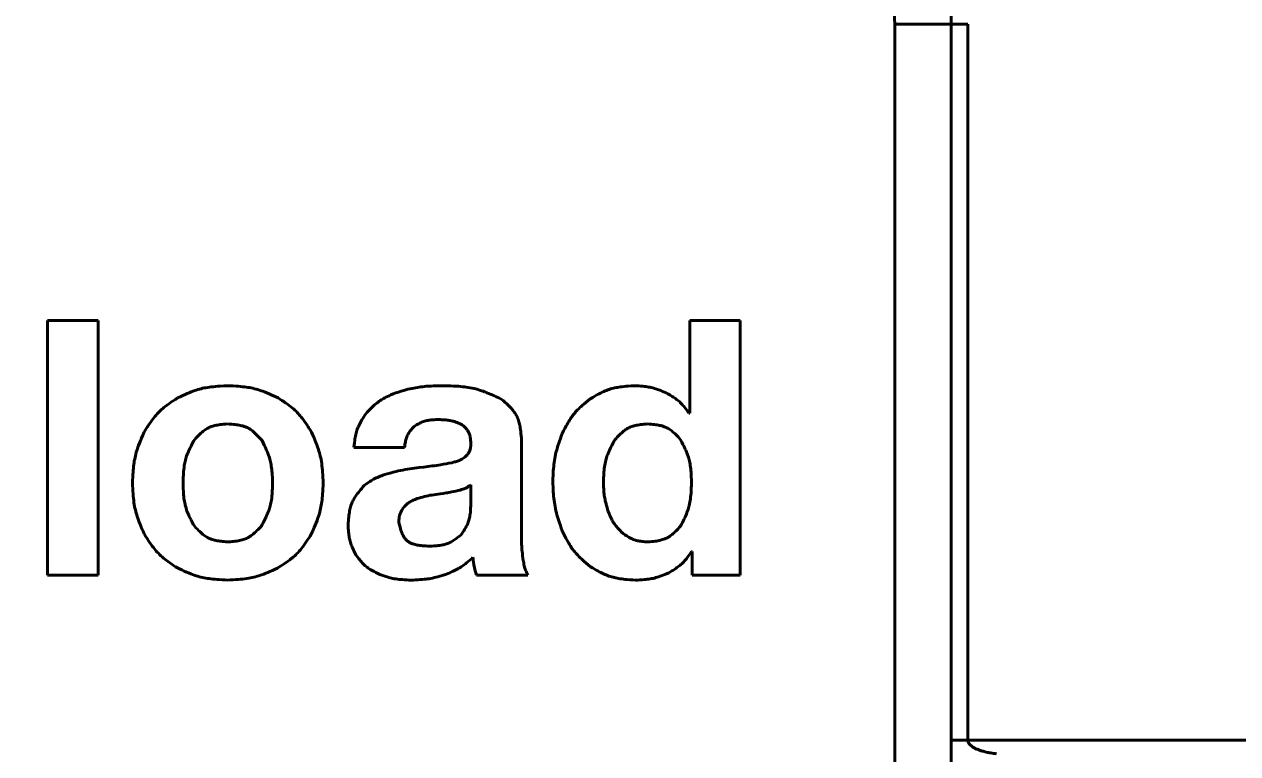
# Model space of a CAD drawing. Header units: millimetres. Extents: x 15 to 415, y 5 to 292.
# Drawn here: x 87.76 to 109.21, y 71.48 to 84.37 of the extents above; entities that cross this region are included whole.
import ezdxf

# ---------------------------------------------------------------- set-up
doc = ezdxf.new("R2010")
doc.units = ezdxf.units.MM
doc.layers.add('Annotations', color=7, linetype='Continuous')
doc.layers.add('Geometries', color=7, linetype='Continuous')
doc.styles.add('Shapr4', font='txt', dxfattribs={"height": 3.3495})
doc.dimstyles.new('ISO-25', dxfattribs={"dimtxt": 2.5, "dimasz": 2.5, "dimexe": 1.25, "dimexo": 0.625, "dimtad": 1, "dimtxsty": 'Standard', "dimcen": 2.5, "dimadec": 0, "dimazin": 0, "dimtfac": 1, "dimtmove": 0, "dimatfit": 3, "dimfxl": 1, "dimarcsym": 0})

# ---------------------------------------------------------------- blocks, each defined once
blk = doc.blocks.new('*D4')
at = {"layer": 'Annotations', "color": 0, "linetype": 'Continuous', "lineweight": 15}
for p, q in [((105.528, 147.764), (154.763, 147.764)), ((153.513, 145.264), (153.513, 25.74)), ((88.385, 23.24), (154.763, 23.24))]:
    blk.add_line(p, q, dxfattribs=at)
at = {"layer": 'Annotations', "color": 0}
for points in [[(153.929, 145.264), (153.096, 145.264), (153.513, 147.764)], [(153.096, 25.74), (153.929, 25.74), (153.513, 23.24)]]:
    blk.add_solid(points, dxfattribs=at)
at = {"layer": 'Defpoints', "color": 0}
for p in [(104.903, 147.764), (87.76, 23.24), (153.513, 23.24)]:
    blk.add_point(p, dxfattribs=at)
at = {"layer": 'Annotations', "color": 0, "lineweight": 15, "insert": (150.819, 80.807), "char_height": 3.3495, "attachment_point": 5, "rotation": 90, "style": 'Shapr4'}
blk.add_mtext('\\A1;124,52', dxfattribs=at)

msp = doc.modelspace()

# ---------------------------------------------------------------- linework, layer by layer
at = {"layer": 'Geometries', "linetype": 'Continuous', "lineweight": 40}
for p, q in [((104.148, 84.374), (103.148, 84.374)), ((103.148, 84.374), (103.148, 65.821)), ((104.148, 71.721), (104.148, 84.374)), ((104.148, 84.374), (104.224, 84.374)), ((104.224, 84.374), (104.441, 84.374)), ((104.441, 71.721), (104.441, 84.374)), ((88.173, 79.139), (89.068, 79.139)), ((88.173, 74.639), (88.173, 79.139)), ((89.068, 79.139), (89.068, 74.639)), ((99.524, 77.5), (99.524, 79.139)), ((99.524, 79.139), (100.419, 79.139)), ((100.419, 79.139), (100.419, 74.639)), ((99.511, 77.5), (99.524, 77.5)), ((94.652, 77.267), (94.645, 77.259)), ((96.549, 77.059), (96.549, 75.332)), ((94.482, 76.895), (93.587, 76.895)), ((95.654, 75.887), (95.654, 76.234)), ((99.568, 75.055), (99.555, 75.055)), ((99.568, 74.639), (99.568, 75.055)), ((95.222, 74.655), (95.191, 74.645)), ((89.068, 74.639), (88.173, 74.639)), ((96.663, 74.639), (95.755, 74.639)), ((100.419, 74.639), (99.568, 74.639)), ((104.148, 71.721), (104.224, 71.721)), ((104.148, 71.304), (104.148, 71.721)), ((104.224, 71.721), (104.441, 71.721)), ((110.325, 71.721), (104.441, 71.721))]:
    msp.add_line(p, q, dxfattribs=at)
at = {"layer": 'Geometries', "linetype": 'Continuous', "lineweight": 40, "flags": 128}
for points in [[(90.47, 77.771), (90.516, 77.792), (90.561, 77.813), (90.607, 77.833), (90.641, 77.848), (90.676, 77.863), (90.711, 77.877), (90.746, 77.89), (90.773, 77.899), (90.801, 77.909), (90.829, 77.917), (90.857, 77.925), (90.885, 77.933), (90.914, 77.94), (90.942, 77.946), (90.971, 77.951), (91.003, 77.956), (91.034, 77.961), (91.066, 77.965), (91.098, 77.969), (91.141, 77.973), (91.183, 77.976), (91.226, 77.979), (91.291, 77.983), (91.356, 77.986)], [(91.356, 77.986), (91.406, 77.983), (91.456, 77.981), (91.506, 77.978), (91.543, 77.975), (91.58, 77.972), (91.618, 77.969), (91.655, 77.964), (91.684, 77.961), (91.713, 77.956), (91.742, 77.952), (91.771, 77.946), (91.8, 77.94), (91.829, 77.933), (91.858, 77.926), (91.886, 77.918), (91.917, 77.908), (91.948, 77.898), (91.978, 77.887), (92.009, 77.875), (92.049, 77.86), (92.089, 77.843), (92.128, 77.826), (92.168, 77.808), (92.208, 77.79), (92.248, 77.771)], [(94.327, 77.86), (94.375, 77.874), (94.423, 77.888), (94.471, 77.902), (94.508, 77.912), (94.544, 77.922), (94.58, 77.931), (94.617, 77.939), (94.648, 77.945), (94.679, 77.951), (94.71, 77.957), (94.741, 77.961), (94.773, 77.965), (94.805, 77.969), (94.836, 77.972), (94.868, 77.975), (94.911, 77.978), (94.954, 77.98), (94.996, 77.982), (95.06, 77.984), (95.125, 77.986)], [(95.125, 77.986), (95.17, 77.985), (95.214, 77.984), (95.259, 77.983), (95.304, 77.982), (95.348, 77.98), (95.393, 77.978), (95.437, 77.975), (95.472, 77.972), (95.506, 77.969), (95.541, 77.965), (95.575, 77.96), (95.609, 77.955), (95.643, 77.95), (95.677, 77.943), (95.711, 77.936), (95.744, 77.928), (95.777, 77.919), (95.81, 77.909), (95.843, 77.898), (95.875, 77.887), (95.898, 77.878)], [(95.898, 77.878), (95.906, 77.875), (95.938, 77.863), (95.97, 77.85), (96.015, 77.831), (96.059, 77.811), (96.104, 77.791), (96.149, 77.77), (96.193, 77.749)], [(97.765, 77.756), (97.809, 77.78), (97.852, 77.805), (97.896, 77.829), (97.923, 77.843), (97.95, 77.857), (97.977, 77.87), (98.004, 77.882), (98.032, 77.894), (98.055, 77.904), (98.078, 77.913), (98.102, 77.921), (98.126, 77.929), (98.15, 77.935), (98.174, 77.942), (98.199, 77.947), (98.223, 77.953), (98.249, 77.957), (98.274, 77.961), (98.3, 77.965), (98.326, 77.969), (98.363, 77.973), (98.399, 77.976), (98.436, 77.979), (98.492, 77.982), (98.547, 77.986)], [(98.547, 77.986), (98.584, 77.984), (98.622, 77.982), (98.659, 77.979), (98.697, 77.976), (98.722, 77.973), (98.746, 77.97), (98.771, 77.967), (98.796, 77.963), (98.821, 77.958), (98.845, 77.953), (98.872, 77.946), (98.899, 77.938), (98.925, 77.93), (98.952, 77.921), (98.978, 77.912), (99.011, 77.899), (99.043, 77.886), (99.076, 77.873), (99.108, 77.86)], [(89.938, 77.259), (89.946, 77.271), (89.968, 77.305), (89.99, 77.338), (90.013, 77.37), (90.032, 77.395), (90.051, 77.42), (90.07, 77.444), (90.09, 77.468), (90.111, 77.491), (90.132, 77.513), (90.151, 77.532), (90.17, 77.55), (90.189, 77.568), (90.21, 77.585), (90.23, 77.602), (90.257, 77.624), (90.285, 77.645), (90.314, 77.665), (90.352, 77.692)], [(90.352, 77.692), (90.352, 77.693), (90.391, 77.719), (90.431, 77.745), (90.47, 77.771)], [(92.248, 77.771), (92.281, 77.749), (92.315, 77.727), (92.348, 77.704), (92.366, 77.692)], [(92.366, 77.692), (92.381, 77.682), (92.414, 77.658), (92.446, 77.634), (92.471, 77.615), (92.495, 77.596), (92.519, 77.576), (92.542, 77.555), (92.565, 77.534), (92.587, 77.512), (92.605, 77.493), (92.622, 77.473), (92.64, 77.453), (92.657, 77.432), (92.673, 77.411), (92.694, 77.383), (92.715, 77.355), (92.735, 77.326), (92.761, 77.287), (92.779, 77.259)], [(93.798, 77.491), (93.822, 77.516), (93.845, 77.541), (93.869, 77.566), (93.894, 77.59), (93.913, 77.609), (93.934, 77.628), (93.954, 77.647), (93.975, 77.665), (93.997, 77.682), (94.01, 77.692)], [(94.01, 77.692), (94.015, 77.696), (94.034, 77.71), (94.053, 77.723), (94.073, 77.735), (94.093, 77.747), (94.113, 77.759), (94.134, 77.77), (94.154, 77.781), (94.183, 77.795), (94.211, 77.808), (94.24, 77.822), (94.284, 77.841), (94.327, 77.86)], [(96.193, 77.749), (96.224, 77.723), (96.255, 77.696), (96.259, 77.692)], [(96.259, 77.692), (96.285, 77.669), (96.303, 77.652), (96.321, 77.635), (96.338, 77.618), (96.355, 77.6), (96.372, 77.582), (96.385, 77.567), (96.398, 77.552), (96.398, 77.551)], [(97.271, 77.141), (97.293, 77.186), (97.316, 77.23), (97.34, 77.274), (97.355, 77.301), (97.369, 77.327), (97.385, 77.353), (97.401, 77.378), (97.417, 77.403), (97.431, 77.424), (97.445, 77.444), (97.46, 77.464), (97.475, 77.484), (97.491, 77.503), (97.507, 77.522), (97.524, 77.54), (97.542, 77.558), (97.563, 77.579), (97.584, 77.6), (97.606, 77.62), (97.628, 77.64), (97.65, 77.66), (97.688, 77.692), (97.727, 77.724), (97.765, 77.756)], [(99.108, 77.86), (99.14, 77.841), (99.173, 77.822), (99.194, 77.81), (99.216, 77.796), (99.237, 77.783), (99.255, 77.771), (99.273, 77.758), (99.291, 77.745), (99.308, 77.732), (99.325, 77.718), (99.341, 77.704), (99.358, 77.688), (99.374, 77.672), (99.389, 77.656), (99.404, 77.639), (99.419, 77.622), (99.433, 77.604), (99.453, 77.579), (99.473, 77.553), (99.492, 77.527), (99.511, 77.5)], [(93.665, 77.259), (93.667, 77.266), (93.678, 77.289), (93.69, 77.313), (93.702, 77.336), (93.715, 77.358), (93.728, 77.381), (93.745, 77.409), (93.763, 77.436), (93.78, 77.464), (93.798, 77.491)], [(96.398, 77.551), (96.41, 77.536), (96.422, 77.52), (96.433, 77.504), (96.444, 77.487), (96.454, 77.469), (96.464, 77.451), (96.473, 77.433), (96.481, 77.414), (96.489, 77.393), (96.497, 77.371), (96.503, 77.35), (96.509, 77.327), (96.515, 77.305), (96.52, 77.283), (96.524, 77.26), (96.528, 77.238), (96.533, 77.206), (96.537, 77.175), (96.541, 77.143), (96.545, 77.101), (96.549, 77.059)], [(89.881, 77.17), (89.902, 77.204), (89.924, 77.238), (89.938, 77.259)], [(91.057, 77.259), (91.053, 77.258), (91.037, 77.251), (91.022, 77.244), (91.006, 77.236), (90.991, 77.228), (90.977, 77.219), (90.958, 77.207), (90.94, 77.194), (90.923, 77.18), (90.906, 77.166), (90.888, 77.151), (90.871, 77.136), (90.854, 77.12), (90.838, 77.104), (90.816, 77.082), (90.794, 77.059), (90.773, 77.037)], [(91.349, 77.311), (91.316, 77.308), (91.283, 77.305), (91.25, 77.302), (91.225, 77.298), (91.2, 77.295), (91.176, 77.291), (91.151, 77.286), (91.131, 77.282), (91.111, 77.277), (91.092, 77.271), (91.072, 77.265), (91.057, 77.259)], [(91.669, 77.259), (91.667, 77.26), (91.646, 77.267), (91.625, 77.274), (91.604, 77.279), (91.582, 77.284), (91.559, 77.289), (91.536, 77.293), (91.513, 77.296), (91.49, 77.299), (91.467, 77.302), (91.428, 77.306), (91.389, 77.309), (91.349, 77.311)], [(91.964, 77.015), (91.942, 77.04), (91.92, 77.065), (91.897, 77.09), (91.88, 77.108), (91.862, 77.126), (91.844, 77.143), (91.826, 77.16), (91.811, 77.173), (91.795, 77.186), (91.779, 77.199), (91.762, 77.211), (91.745, 77.222), (91.73, 77.23), (91.715, 77.239), (91.699, 77.246), (91.683, 77.253), (91.669, 77.259)], [(92.779, 77.259), (92.786, 77.247), (92.812, 77.207), (92.837, 77.166)], [(93.587, 76.895), (93.592, 76.937), (93.597, 76.979), (93.602, 77.021), (93.606, 77.046), (93.61, 77.071), (93.615, 77.096), (93.62, 77.121), (93.626, 77.146), (93.633, 77.17), (93.64, 77.194), (93.648, 77.219), (93.658, 77.242), (93.665, 77.259)], [(94.645, 77.259), (94.635, 77.249), (94.619, 77.23), (94.603, 77.211), (94.591, 77.196), (94.579, 77.181), (94.568, 77.166), (94.558, 77.15), (94.548, 77.134), (94.539, 77.118), (94.531, 77.101), (94.523, 77.083), (94.517, 77.065), (94.511, 77.046), (94.506, 77.027), (94.501, 77.008), (94.497, 76.99), (94.494, 76.971), (94.49, 76.952), (94.486, 76.924), (94.482, 76.895)], [(95.081, 77.387), (95.043, 77.386), (95.006, 77.384), (94.981, 77.383), (94.956, 77.381), (94.931, 77.378), (94.912, 77.375), (94.894, 77.372), (94.875, 77.369), (94.857, 77.364), (94.838, 77.359), (94.82, 77.353), (94.802, 77.346), (94.784, 77.339), (94.767, 77.331), (94.751, 77.323), (94.734, 77.314), (94.717, 77.305), (94.695, 77.293), (94.674, 77.28), (94.652, 77.267)], [(95.503, 77.296), (95.469, 77.311), (95.434, 77.326), (95.411, 77.335), (95.387, 77.344), (95.364, 77.352), (95.346, 77.357), (95.328, 77.362), (95.31, 77.367), (95.292, 77.371), (95.274, 77.374), (95.256, 77.377), (95.234, 77.379), (95.212, 77.381), (95.19, 77.383), (95.168, 77.384), (95.139, 77.385), (95.11, 77.386), (95.081, 77.387)], [(95.541, 77.259), (95.54, 77.261), (95.523, 77.276), (95.503, 77.296)], [(95.654, 76.952), (95.653, 76.974), (95.652, 76.997), (95.651, 77.019), (95.649, 77.036), (95.647, 77.053), (95.645, 77.069), (95.642, 77.086), (95.639, 77.101), (95.635, 77.117), (95.63, 77.132), (95.626, 77.144), (95.621, 77.155), (95.615, 77.166), (95.609, 77.177), (95.602, 77.188), (95.595, 77.199), (95.587, 77.209), (95.579, 77.219), (95.57, 77.229), (95.555, 77.245), (95.541, 77.259)], [(98.78, 77.311), (98.747, 77.308), (98.714, 77.305), (98.681, 77.302), (98.656, 77.299), (98.631, 77.295), (98.606, 77.291), (98.582, 77.286), (98.562, 77.282), (98.542, 77.277), (98.522, 77.271), (98.503, 77.265), (98.484, 77.258), (98.468, 77.251), (98.452, 77.244), (98.436, 77.236), (98.421, 77.228), (98.406, 77.218), (98.391, 77.209), (98.376, 77.198), (98.362, 77.187), (98.348, 77.176), (98.334, 77.165), (98.316, 77.149), (98.299, 77.133), (98.282, 77.116), (98.266, 77.1), (98.244, 77.077), (98.222, 77.054), (98.2, 77.031)], [(99.363, 77.031), (99.341, 77.055), (99.318, 77.08), (99.295, 77.104), (99.277, 77.122), (99.259, 77.139), (99.241, 77.156), (99.222, 77.173), (99.206, 77.186), (99.19, 77.198), (99.173, 77.21), (99.156, 77.221), (99.139, 77.232), (99.123, 77.24), (99.107, 77.248), (99.091, 77.255), (99.074, 77.262), (99.058, 77.267), (99.036, 77.274), (99.014, 77.28), (98.992, 77.285), (98.97, 77.29), (98.946, 77.294), (98.923, 77.297), (98.899, 77.3), (98.875, 77.303), (98.844, 77.306), (98.812, 77.309), (98.78, 77.311)], [(89.73, 76.768), (89.732, 76.778), (89.741, 76.809), (89.75, 76.839), (89.76, 76.87), (89.77, 76.9), (89.781, 76.931), (89.797, 76.971), (89.813, 77.01), (89.825, 77.039)], [(89.825, 77.039), (89.829, 77.05), (89.855, 77.11), (89.881, 77.17)], [(90.773, 77.037), (90.755, 77.004), (90.737, 76.971), (90.719, 76.938), (90.702, 76.905), (90.688, 76.878), (90.675, 76.851), (90.663, 76.824), (90.651, 76.796), (90.64, 76.768), (90.637, 76.759)], [(92.078, 76.759), (92.077, 76.764), (92.068, 76.788), (92.058, 76.812), (92.045, 76.843), (92.032, 76.874), (92.018, 76.904), (92.003, 76.935), (91.984, 76.975), (91.964, 77.015)], [(92.837, 77.166), (92.857, 77.121), (92.877, 77.075), (92.896, 77.029), (92.911, 76.994), (92.924, 76.959), (92.938, 76.924), (92.95, 76.889), (92.96, 76.859), (92.97, 76.83), (92.978, 76.8), (92.987, 76.771), (92.99, 76.759)], [(97.104, 76.297), (97.106, 76.347), (97.108, 76.397), (97.111, 76.446), (97.113, 76.484), (97.116, 76.521), (97.12, 76.559), (97.123, 76.596), (97.128, 76.631), (97.133, 76.665), (97.138, 76.7), (97.145, 76.734), (97.152, 76.769), (97.16, 76.803), (97.169, 76.837), (97.179, 76.871), (97.189, 76.905), (97.2, 76.939), (97.211, 76.973), (97.222, 77.007), (97.238, 77.052), (97.254, 77.096), (97.271, 77.141)], [(98.2, 77.031), (98.182, 76.998), (98.165, 76.965), (98.147, 76.932), (98.13, 76.898), (98.117, 76.871), (98.104, 76.844), (98.092, 76.817), (98.08, 76.789), (98.069, 76.761), (98.061, 76.738), (98.053, 76.714), (98.046, 76.691), (98.04, 76.667), (98.034, 76.643), (98.028, 76.613), (98.023, 76.583), (98.018, 76.553), (98.014, 76.523), (98.011, 76.491), (98.008, 76.458), (98.006, 76.426), (98.004, 76.394), (98.002, 76.363), (98.001, 76.333), (97.999, 76.271)], [(99.555, 76.278), (99.554, 76.328), (99.552, 76.378), (99.549, 76.428), (99.547, 76.458), (99.544, 76.488), (99.542, 76.517), (99.538, 76.547), (99.534, 76.577), (99.53, 76.602), (99.525, 76.627), (99.52, 76.651), (99.514, 76.676), (99.508, 76.7), (99.501, 76.724), (99.493, 76.748), (99.484, 76.772), (99.475, 76.796), (99.466, 76.82), (99.455, 76.844), (99.445, 76.867), (99.432, 76.895), (99.419, 76.922), (99.405, 76.949), (99.384, 76.99), (99.363, 77.031)], [(95.587, 76.759), (95.593, 76.766), (95.604, 76.78), (95.61, 76.789), (95.617, 76.799), (95.622, 76.808), (95.628, 76.818), (95.632, 76.828), (95.636, 76.838), (95.64, 76.847), (95.642, 76.857), (95.645, 76.867), (95.647, 76.878), (95.648, 76.888), (95.65, 76.904), (95.652, 76.92), (95.653, 76.936), (95.654, 76.952)], [(89.673, 76.265), (89.675, 76.315), (89.678, 76.365), (89.68, 76.415), (89.683, 76.452), (89.686, 76.49), (89.689, 76.527), (89.693, 76.565), (89.697, 76.595), (89.701, 76.626), (89.706, 76.657), (89.712, 76.687), (89.718, 76.718), (89.725, 76.748), (89.73, 76.768)], [(90.637, 76.759), (90.631, 76.744), (90.623, 76.721), (90.616, 76.697), (90.61, 76.672), (90.604, 76.648), (90.599, 76.624), (90.594, 76.599), (90.59, 76.574), (90.585, 76.54), (90.581, 76.505), (90.578, 76.471), (90.575, 76.436), (90.573, 76.402), (90.572, 76.368), (90.57, 76.317), (90.568, 76.265)], [(92.15, 76.265), (92.148, 76.315), (92.146, 76.365), (92.143, 76.415), (92.141, 76.445), (92.138, 76.475), (92.135, 76.505), (92.131, 76.535), (92.127, 76.564), (92.123, 76.59), (92.118, 76.615), (92.113, 76.64), (92.107, 76.665), (92.101, 76.69), (92.093, 76.715), (92.085, 76.739), (92.078, 76.759)], [(92.99, 76.759), (92.994, 76.74), (93.001, 76.71), (93.007, 76.68), (93.012, 76.649), (93.018, 76.611), (93.023, 76.573), (93.028, 76.535), (93.031, 76.496), (93.034, 76.458), (93.038, 76.41), (93.04, 76.362), (93.043, 76.313), (93.045, 76.265)], [(94.822, 76.549), (94.897, 76.557), (94.971, 76.567), (95.008, 76.572), (95.045, 76.577), (95.083, 76.582), (95.12, 76.588), (95.169, 76.597), (95.218, 76.606), (95.268, 76.615), (95.317, 76.624)], [(95.317, 76.624), (95.351, 76.633), (95.369, 76.638), (95.386, 76.643), (95.403, 76.648), (95.42, 76.653), (95.436, 76.66), (95.453, 76.667), (95.468, 76.674), (95.483, 76.682), (95.498, 76.69), (95.512, 76.699), (95.531, 76.712), (95.55, 76.725), (95.569, 76.738)], [(95.569, 76.738), (95.581, 76.752), (95.587, 76.759)], [(93.77, 76.221), (93.8, 76.243), (93.831, 76.265), (93.851, 76.279), (93.872, 76.293), (93.893, 76.306), (93.915, 76.32), (93.936, 76.332), (93.959, 76.344), (93.981, 76.355), (94.005, 76.366), (94.028, 76.376), (94.052, 76.385), (94.076, 76.395), (94.1, 76.404), (94.136, 76.416), (94.173, 76.429)], [(94.173, 76.429), (94.226, 76.443), (94.279, 76.456), (94.333, 76.469), (94.373, 76.479), (94.413, 76.487), (94.453, 76.496), (94.494, 76.503), (94.535, 76.51), (94.576, 76.517), (94.617, 76.523), (94.658, 76.529), (94.699, 76.534), (94.74, 76.539), (94.822, 76.549)], [(89.881, 75.367), (89.861, 75.413), (89.841, 75.459), (89.821, 75.505), (89.807, 75.539), (89.793, 75.574), (89.78, 75.609), (89.767, 75.645), (89.757, 75.674), (89.748, 75.703), (89.739, 75.732), (89.731, 75.761), (89.724, 75.791), (89.717, 75.821), (89.711, 75.852), (89.705, 75.882), (89.7, 75.92), (89.695, 75.958), (89.69, 75.996), (89.687, 76.034), (89.684, 76.073), (89.68, 76.121), (89.678, 76.169), (89.675, 76.217), (89.673, 76.265)], [(90.568, 76.265), (90.57, 76.215), (90.571, 76.165), (90.574, 76.115), (90.576, 76.085), (90.578, 76.055), (90.581, 76.025), (90.584, 75.995), (90.588, 75.966), (90.592, 75.941), (90.597, 75.916), (90.602, 75.892), (90.607, 75.867), (90.614, 75.843), (90.621, 75.819), (90.629, 75.794), (90.637, 75.77), (90.647, 75.746), (90.657, 75.722), (90.667, 75.699), (90.678, 75.676), (90.693, 75.645), (90.708, 75.615), (90.724, 75.585), (90.748, 75.541), (90.773, 75.496)], [(91.948, 75.499), (91.966, 75.532), (91.984, 75.565), (92.002, 75.598), (92.019, 75.632), (92.032, 75.659), (92.045, 75.686), (92.057, 75.713), (92.069, 75.741), (92.08, 75.769), (92.088, 75.793), (92.096, 75.817), (92.103, 75.841), (92.11, 75.865), (92.115, 75.889), (92.12, 75.914), (92.125, 75.938), (92.129, 75.963), (92.134, 75.998), (92.137, 76.032), (92.141, 76.067), (92.143, 76.1), (92.145, 76.133), (92.146, 76.166), (92.148, 76.215), (92.15, 76.265)], [(93.045, 76.265), (93.043, 76.215), (93.04, 76.165), (93.037, 76.115), (93.035, 76.078), (93.032, 76.04), (93.028, 76.003), (93.024, 75.966), (93.021, 75.935), (93.016, 75.905), (93.011, 75.875), (93.006, 75.845), (93, 75.814), (92.993, 75.784), (92.985, 75.755), (92.977, 75.725), (92.968, 75.694), (92.958, 75.663), (92.947, 75.632), (92.936, 75.602), (92.92, 75.561), (92.904, 75.521), (92.887, 75.481), (92.86, 75.421), (92.834, 75.361)], [(93.486, 75.528), (93.488, 75.562), (93.491, 75.596), (93.494, 75.631), (93.497, 75.665), (93.5, 75.692), (93.503, 75.72), (93.507, 75.747), (93.512, 75.774), (93.518, 75.801), (93.523, 75.824), (93.529, 75.846), (93.536, 75.868), (93.543, 75.89), (93.551, 75.911), (93.559, 75.93), (93.568, 75.948), (93.577, 75.965), (93.586, 75.983), (93.596, 76), (93.607, 76.017), (93.621, 76.039), (93.636, 76.06), (93.652, 76.081), (93.668, 76.101), (93.684, 76.122), (93.705, 76.147), (93.726, 76.172), (93.748, 76.196), (93.77, 76.221)], [(95.654, 76.234), (95.632, 76.218), (95.622, 76.21), (95.61, 76.203), (95.599, 76.196), (95.588, 76.189), (95.576, 76.183), (95.564, 76.177), (95.548, 76.17), (95.532, 76.163), (95.515, 76.158), (95.49, 76.15), (95.465, 76.142)], [(97.271, 75.421), (97.254, 75.468), (97.238, 75.515), (97.222, 75.562), (97.21, 75.598), (97.198, 75.634), (97.188, 75.67), (97.177, 75.706), (97.168, 75.741), (97.159, 75.777), (97.151, 75.813), (97.143, 75.849), (97.137, 75.886), (97.131, 75.922), (97.126, 75.959), (97.122, 75.996), (97.119, 76.034), (97.115, 76.071), (97.113, 76.109), (97.111, 76.146), (97.108, 76.196), (97.106, 76.246), (97.104, 76.297)], [(97.999, 76.271), (98, 76.234), (98.002, 76.196), (98.004, 76.159), (98.006, 76.122), (98.008, 76.097), (98.011, 76.072), (98.014, 76.047), (98.018, 76.022), (98.022, 75.997), (98.027, 75.973), (98.032, 75.946), (98.039, 75.919), (98.045, 75.893), (98.053, 75.866), (98.063, 75.831), (98.073, 75.796), (98.084, 75.761)], [(99.36, 75.502), (99.377, 75.536), (99.395, 75.569), (99.412, 75.603), (99.428, 75.636), (99.441, 75.663), (99.453, 75.691), (99.465, 75.718), (99.476, 75.746), (99.487, 75.775), (99.495, 75.799), (99.503, 75.823), (99.51, 75.847), (99.516, 75.871), (99.522, 75.896), (99.528, 75.927), (99.533, 75.958), (99.538, 75.989), (99.541, 76.021), (99.545, 76.054), (99.547, 76.087), (99.549, 76.12), (99.551, 76.153), (99.552, 76.185), (99.554, 76.216), (99.555, 76.278)], [(94.706, 75.991), (94.671, 75.977), (94.654, 75.97), (94.638, 75.963), (94.621, 75.955), (94.605, 75.947), (94.588, 75.938), (94.573, 75.928), (94.558, 75.918), (94.544, 75.908), (94.531, 75.897), (94.517, 75.885), (94.5, 75.869), (94.483, 75.853), (94.466, 75.837)], [(95.112, 76.076), (95.075, 76.071), (95.038, 76.066), (95.001, 76.06), (94.964, 76.054), (94.931, 76.049), (94.899, 76.042), (94.866, 76.035), (94.834, 76.027), (94.802, 76.018), (94.77, 76.009), (94.738, 76), (94.706, 75.991)], [(95.465, 76.142), (95.429, 76.134), (95.392, 76.125), (95.355, 76.117), (95.319, 76.109), (95.293, 76.104), (95.267, 76.1), (95.241, 76.095), (95.216, 76.091), (95.164, 76.083), (95.112, 76.076)], [(94.466, 75.837), (94.456, 75.821), (94.446, 75.805), (94.436, 75.789), (94.427, 75.773), (94.421, 75.761), (94.415, 75.749), (94.409, 75.736), (94.404, 75.723), (94.4, 75.71), (94.396, 75.696), (94.393, 75.683), (94.39, 75.669), (94.387, 75.652), (94.385, 75.635), (94.384, 75.617), (94.382, 75.592), (94.381, 75.566)], [(95.471, 75.339), (95.493, 75.369), (95.515, 75.4), (95.529, 75.421), (95.542, 75.442), (95.555, 75.463), (95.566, 75.48), (95.575, 75.498), (95.585, 75.516), (95.594, 75.535), (95.602, 75.553), (95.609, 75.573), (95.616, 75.592), (95.622, 75.612), (95.627, 75.633), (95.632, 75.653), (95.636, 75.676), (95.64, 75.699), (95.643, 75.722), (95.646, 75.746), (95.648, 75.769), (95.65, 75.798), (95.651, 75.828), (95.653, 75.857), (95.654, 75.887)], [(98.084, 75.761), (98.098, 75.726), (98.113, 75.692), (98.123, 75.669), (98.134, 75.646), (98.145, 75.624), (98.156, 75.604), (98.167, 75.584), (98.179, 75.565), (98.192, 75.546), (98.205, 75.527), (98.219, 75.509), (98.234, 75.491), (98.249, 75.473), (98.265, 75.456), (98.281, 75.439), (98.298, 75.422), (98.315, 75.406), (98.348, 75.373)], [(93.622, 74.998), (93.605, 75.032), (93.588, 75.066), (93.578, 75.088), (93.567, 75.111), (93.558, 75.134), (93.549, 75.154), (93.541, 75.175), (93.534, 75.196), (93.527, 75.217), (93.521, 75.238), (93.515, 75.259), (93.51, 75.281), (93.506, 75.304), (93.502, 75.326), (93.499, 75.349), (93.497, 75.371), (93.494, 75.394), (93.492, 75.427), (93.489, 75.461), (93.488, 75.494), (93.486, 75.528)], [(94.381, 75.566), (94.392, 75.525), (94.403, 75.484), (94.411, 75.457), (94.419, 75.43), (94.428, 75.404), (94.435, 75.388), (94.441, 75.372), (94.448, 75.356), (94.456, 75.341), (94.464, 75.325), (94.47, 75.314), (94.478, 75.302), (94.486, 75.291), (94.494, 75.28), (94.503, 75.269), (94.513, 75.259), (94.523, 75.249), (94.534, 75.24), (94.545, 75.232), (94.556, 75.224), (94.568, 75.217), (94.58, 75.21), (94.593, 75.204), (94.606, 75.199), (94.619, 75.194), (94.633, 75.189), (94.652, 75.183), (94.671, 75.178), (94.69, 75.174), (94.709, 75.17), (94.729, 75.167), (94.753, 75.163), (94.777, 75.16), (94.802, 75.158), (94.826, 75.156), (94.861, 75.153), (94.895, 75.151), (94.929, 75.15)], [(90.467, 74.765), (90.434, 74.787), (90.4, 74.81), (90.367, 74.832), (90.334, 74.855), (90.302, 74.878), (90.27, 74.902), (90.246, 74.921), (90.222, 74.94), (90.198, 74.96), (90.175, 74.981), (90.152, 75.002), (90.131, 75.024), (90.112, 75.043), (90.095, 75.062), (90.078, 75.082), (90.061, 75.103), (90.044, 75.124), (90.024, 75.151), (90.003, 75.18), (89.983, 75.208), (89.957, 75.247), (89.931, 75.287), (89.906, 75.327), (89.881, 75.367)], [(90.773, 75.496), (90.796, 75.472), (90.82, 75.449), (90.843, 75.425), (90.862, 75.408), (90.88, 75.391), (90.899, 75.375), (90.918, 75.359), (90.935, 75.346), (90.951, 75.334), (90.968, 75.323), (90.985, 75.312), (91.003, 75.302), (91.019, 75.294), (91.035, 75.287), (91.051, 75.28), (91.067, 75.274), (91.083, 75.268), (91.105, 75.262), (91.127, 75.256), (91.148, 75.251), (91.17, 75.247), (91.193, 75.243), (91.216, 75.239), (91.24, 75.236), (91.263, 75.234), (91.294, 75.231), (91.325, 75.228), (91.356, 75.225)], [(91.356, 75.225), (91.382, 75.227), (91.409, 75.229), (91.436, 75.232), (91.462, 75.235), (91.489, 75.238), (91.516, 75.241), (91.542, 75.246), (91.565, 75.25), (91.588, 75.255), (91.611, 75.261), (91.633, 75.268), (91.651, 75.274), (91.669, 75.281), (91.687, 75.288), (91.705, 75.296), (91.722, 75.305), (91.739, 75.316), (91.757, 75.327), (91.773, 75.339), (91.79, 75.351), (91.806, 75.364), (91.822, 75.377), (91.837, 75.39), (91.852, 75.404), (91.873, 75.424), (91.894, 75.444), (91.914, 75.464), (91.948, 75.499)], [(92.834, 75.361), (92.812, 75.327), (92.79, 75.293), (92.768, 75.259), (92.746, 75.226), (92.723, 75.193), (92.7, 75.16), (92.681, 75.135), (92.662, 75.111), (92.642, 75.087), (92.622, 75.063), (92.601, 75.04), (92.58, 75.018), (92.561, 74.999), (92.541, 74.981), (92.522, 74.964), (92.501, 74.946), (92.481, 74.93), (92.453, 74.908), (92.425, 74.887), (92.396, 74.867), (92.357, 74.84), (92.318, 74.814), (92.278, 74.788), (92.238, 74.762)], [(95.191, 75.179), (95.208, 75.184), (95.226, 75.19), (95.245, 75.197), (95.263, 75.205), (95.282, 75.213), (95.299, 75.222), (95.317, 75.232), (95.335, 75.243), (95.353, 75.254), (95.37, 75.265), (95.387, 75.277), (95.416, 75.297), (95.444, 75.318), (95.471, 75.339)], [(96.549, 75.332), (96.55, 75.295), (96.55, 75.257), (96.551, 75.22), (96.553, 75.182), (96.554, 75.15), (96.557, 75.118), (96.559, 75.086), (96.562, 75.054), (96.566, 75.022), (96.57, 74.99), (96.577, 74.926)], [(97.769, 74.787), (97.73, 74.819), (97.692, 74.851), (97.654, 74.884), (97.632, 74.904), (97.61, 74.924), (97.588, 74.945), (97.566, 74.966), (97.545, 74.988), (97.527, 75.007), (97.509, 75.027), (97.492, 75.047), (97.475, 75.068), (97.459, 75.089), (97.443, 75.111), (97.428, 75.133), (97.414, 75.155), (97.4, 75.178), (97.386, 75.201), (97.368, 75.231), (97.352, 75.262), (97.335, 75.292), (97.319, 75.324), (97.295, 75.372), (97.271, 75.421)], [(98.348, 75.373), (98.38, 75.352), (98.411, 75.332), (98.432, 75.319), (98.454, 75.306), (98.476, 75.294), (98.493, 75.285), (98.51, 75.277), (98.527, 75.27), (98.545, 75.263), (98.563, 75.257), (98.581, 75.252), (98.6, 75.247), (98.619, 75.243), (98.639, 75.24), (98.66, 75.236), (98.681, 75.234), (98.702, 75.232), (98.73, 75.229), (98.758, 75.227), (98.786, 75.225)], [(98.786, 75.225), (98.82, 75.228), (98.853, 75.231), (98.886, 75.235), (98.911, 75.238), (98.936, 75.241), (98.96, 75.245), (98.985, 75.25), (99.005, 75.254), (99.025, 75.259), (99.044, 75.265), (99.064, 75.271), (99.083, 75.278), (99.099, 75.285), (99.114, 75.292), (99.13, 75.3), (99.144, 75.309), (99.159, 75.317), (99.177, 75.33), (99.195, 75.343), (99.212, 75.357), (99.229, 75.371), (99.247, 75.386), (99.263, 75.402), (99.28, 75.418), (99.296, 75.435), (99.318, 75.457), (99.339, 75.48), (99.36, 75.502)], [(94.929, 75.15), (94.967, 75.151), (95.004, 75.153), (95.029, 75.155), (95.054, 75.157), (95.079, 75.159), (95.104, 75.162), (95.129, 75.166), (95.154, 75.171), (95.172, 75.175), (95.19, 75.179), (95.191, 75.179)], [(94.009, 74.664), (93.976, 74.682), (93.943, 74.7), (93.921, 74.712), (93.9, 74.724), (93.878, 74.737), (93.859, 74.75), (93.84, 74.763), (93.822, 74.776), (93.804, 74.79), (93.786, 74.804), (93.769, 74.82), (93.752, 74.837), (93.736, 74.854), (93.72, 74.871), (93.705, 74.889), (93.691, 74.907), (93.676, 74.925), (93.663, 74.943), (93.642, 74.971), (93.622, 74.998)], [(95.692, 74.954), (95.664, 74.929), (95.636, 74.904), (95.608, 74.879), (95.579, 74.855), (95.56, 74.839), (95.54, 74.824), (95.52, 74.809), (95.499, 74.795), (95.479, 74.781), (95.457, 74.767), (95.435, 74.754), (95.412, 74.742), (95.389, 74.73), (95.366, 74.718), (95.342, 74.707), (95.312, 74.694), (95.283, 74.68), (95.252, 74.668), (95.222, 74.655)], [(95.755, 74.639), (95.743, 74.677), (95.732, 74.716), (95.725, 74.742), (95.719, 74.767), (95.713, 74.794), (95.709, 74.813), (95.706, 74.833), (95.703, 74.853), (95.7, 74.873), (95.698, 74.894), (95.696, 74.914), (95.692, 74.954)], [(96.577, 74.926), (96.581, 74.901), (96.585, 74.877), (96.59, 74.853), (96.594, 74.828), (96.6, 74.804), (96.606, 74.78), (96.612, 74.762), (96.618, 74.744), (96.624, 74.726), (96.631, 74.709), (96.639, 74.691), (96.647, 74.674), (96.663, 74.639)], [(99.555, 75.055), (99.538, 75.029), (99.52, 75.004), (99.502, 74.978), (99.483, 74.953), (99.465, 74.928), (99.449, 74.909), (99.434, 74.891), (99.418, 74.873), (99.401, 74.856), (99.384, 74.839), (99.368, 74.824), (99.351, 74.81), (99.334, 74.796), (99.317, 74.783), (99.299, 74.77), (99.281, 74.757), (99.262, 74.745), (99.237, 74.728), (99.211, 74.712), (99.185, 74.696), (99.158, 74.68)], [(91.356, 74.551), (91.306, 74.553), (91.256, 74.556), (91.206, 74.559), (91.169, 74.561), (91.131, 74.564), (91.094, 74.568), (91.056, 74.572), (91.028, 74.576), (90.999, 74.58), (90.97, 74.585), (90.941, 74.59), (90.913, 74.596), (90.884, 74.603), (90.856, 74.61), (90.828, 74.618), (90.797, 74.628), (90.766, 74.638), (90.736, 74.649), (90.705, 74.661), (90.665, 74.677), (90.626, 74.693), (90.586, 74.711), (90.546, 74.729), (90.507, 74.747), (90.467, 74.765)], [(92.238, 74.762), (92.193, 74.741), (92.147, 74.721), (92.101, 74.701), (92.067, 74.686), (92.032, 74.672), (91.997, 74.658), (91.962, 74.645), (91.934, 74.636), (91.906, 74.626), (91.877, 74.618), (91.849, 74.61), (91.82, 74.602), (91.791, 74.596), (91.762, 74.59), (91.733, 74.584), (91.695, 74.578), (91.658, 74.573), (91.62, 74.569), (91.583, 74.565), (91.545, 74.562), (91.498, 74.558), (91.451, 74.556), (91.403, 74.553), (91.356, 74.551)], [(94.595, 74.551), (94.558, 74.552), (94.522, 74.554), (94.485, 74.555), (94.448, 74.558), (94.418, 74.56), (94.389, 74.563), (94.36, 74.566), (94.33, 74.571), (94.301, 74.575), (94.276, 74.58), (94.252, 74.586), (94.227, 74.592), (94.203, 74.599), (94.178, 74.606), (94.154, 74.613), (94.118, 74.625), (94.081, 74.638), (94.045, 74.651), (94.009, 74.664)], [(98.566, 74.551), (98.516, 74.554), (98.466, 74.557), (98.416, 74.561), (98.386, 74.563), (98.356, 74.566), (98.326, 74.57), (98.297, 74.574), (98.267, 74.579), (98.242, 74.583), (98.218, 74.588), (98.193, 74.594), (98.169, 74.6), (98.145, 74.606), (98.121, 74.614), (98.097, 74.622), (98.073, 74.631), (98.049, 74.641), (98.025, 74.651), (98.002, 74.661), (97.979, 74.672), (97.952, 74.685), (97.925, 74.699), (97.899, 74.713), (97.873, 74.728), (97.838, 74.747), (97.803, 74.767), (97.769, 74.787)], [(99.158, 74.68), (99.112, 74.661), (99.066, 74.642), (99.035, 74.63), (99.004, 74.619), (98.973, 74.608), (98.949, 74.601), (98.925, 74.594), (98.901, 74.587), (98.876, 74.581), (98.851, 74.576), (98.826, 74.572), (98.8, 74.568), (98.774, 74.564), (98.748, 74.562), (98.723, 74.559), (98.683, 74.556), (98.644, 74.554), (98.605, 74.552), (98.566, 74.551)], [(95.191, 74.645), (95.185, 74.643), (95.147, 74.632), (95.109, 74.621), (95.071, 74.61), (95.041, 74.602), (95.01, 74.594), (94.979, 74.587), (94.948, 74.581), (94.917, 74.575), (94.891, 74.571), (94.864, 74.568), (94.838, 74.565), (94.797, 74.561), (94.757, 74.558), (94.717, 74.556), (94.676, 74.554), (94.636, 74.552), (94.595, 74.551)], [(104.648, 71.545), (104.634, 71.55), (104.621, 71.555), (104.609, 71.56), (104.596, 71.565), (104.584, 71.57), (104.573, 71.576), (104.562, 71.582), (104.551, 71.587), (104.54, 71.594), (104.53, 71.6), (104.521, 71.606), (104.511, 71.613), (104.503, 71.619), (104.495, 71.626), (104.487, 71.632), (104.481, 71.639), (104.474, 71.645), (104.469, 71.652), (104.463, 71.659), (104.459, 71.666), (104.454, 71.673), (104.451, 71.679), (104.449, 71.685), (104.446, 71.691), (104.444, 71.697), (104.443, 71.703), (104.442, 71.709), (104.441, 71.715), (104.441, 71.721)], [(104.949, 71.481), (104.923, 71.484), (104.897, 71.488), (104.872, 71.491), (104.847, 71.495), (104.826, 71.499), (104.806, 71.502), (104.787, 71.506), (104.767, 71.511), (104.748, 71.515), (104.73, 71.52), (104.712, 71.524), (104.696, 71.529), (104.679, 71.534), (104.663, 71.539), (104.648, 71.545)]]:
    msp.add_lwpolyline(points, dxfattribs=at)
at = {"layer": 'Geometries', "linetype": 'Continuous', "lineweight": 40}
for radius, end in [(2, 90), (3, 43.4435)]:
    msp.add_arc((101.148, 84.374), radius, 0, end, dxfattribs=at)

# ---------------------------------------------------------------- dimensions: what is measured, and where the dimension line sits
at = {"layer": 'Annotations', "linetype": 'Continuous', "lineweight": 15}
dim = msp.add_linear_dim(base=(153.513, 23.24), p1=(104.903, 147.764), p2=(87.76, 23.24), angle=90, dimstyle='ISO-25', override={"dimscale": 1, "dimgap": 0.7, "dimdec": 2, "dimlfac": 1, "dimrnd": 0.01, "dimzin": 8, "dimdsep": 44, "dimtxsty": 'Shapr4', "dimse1": 0, "dimse2": 0, "dimadec": 2, "dimtol": 0, "dimlim": 0, "dimtp": 0, "dimtm": 0, "dimtfac": 0.6, "dimtdec": 8, "dimfrac": 2, "dimtolj": 1, "dimlwd": 15, "dimlwe": 15}, dxfattribs=at)
dim.commit()
dim.dimension.update_dxf_attribs({"geometry": '*D4', "text_midpoint": (153.513, 80.807), "dimtype": 160})

doc.saveas('drawing.dxf')
